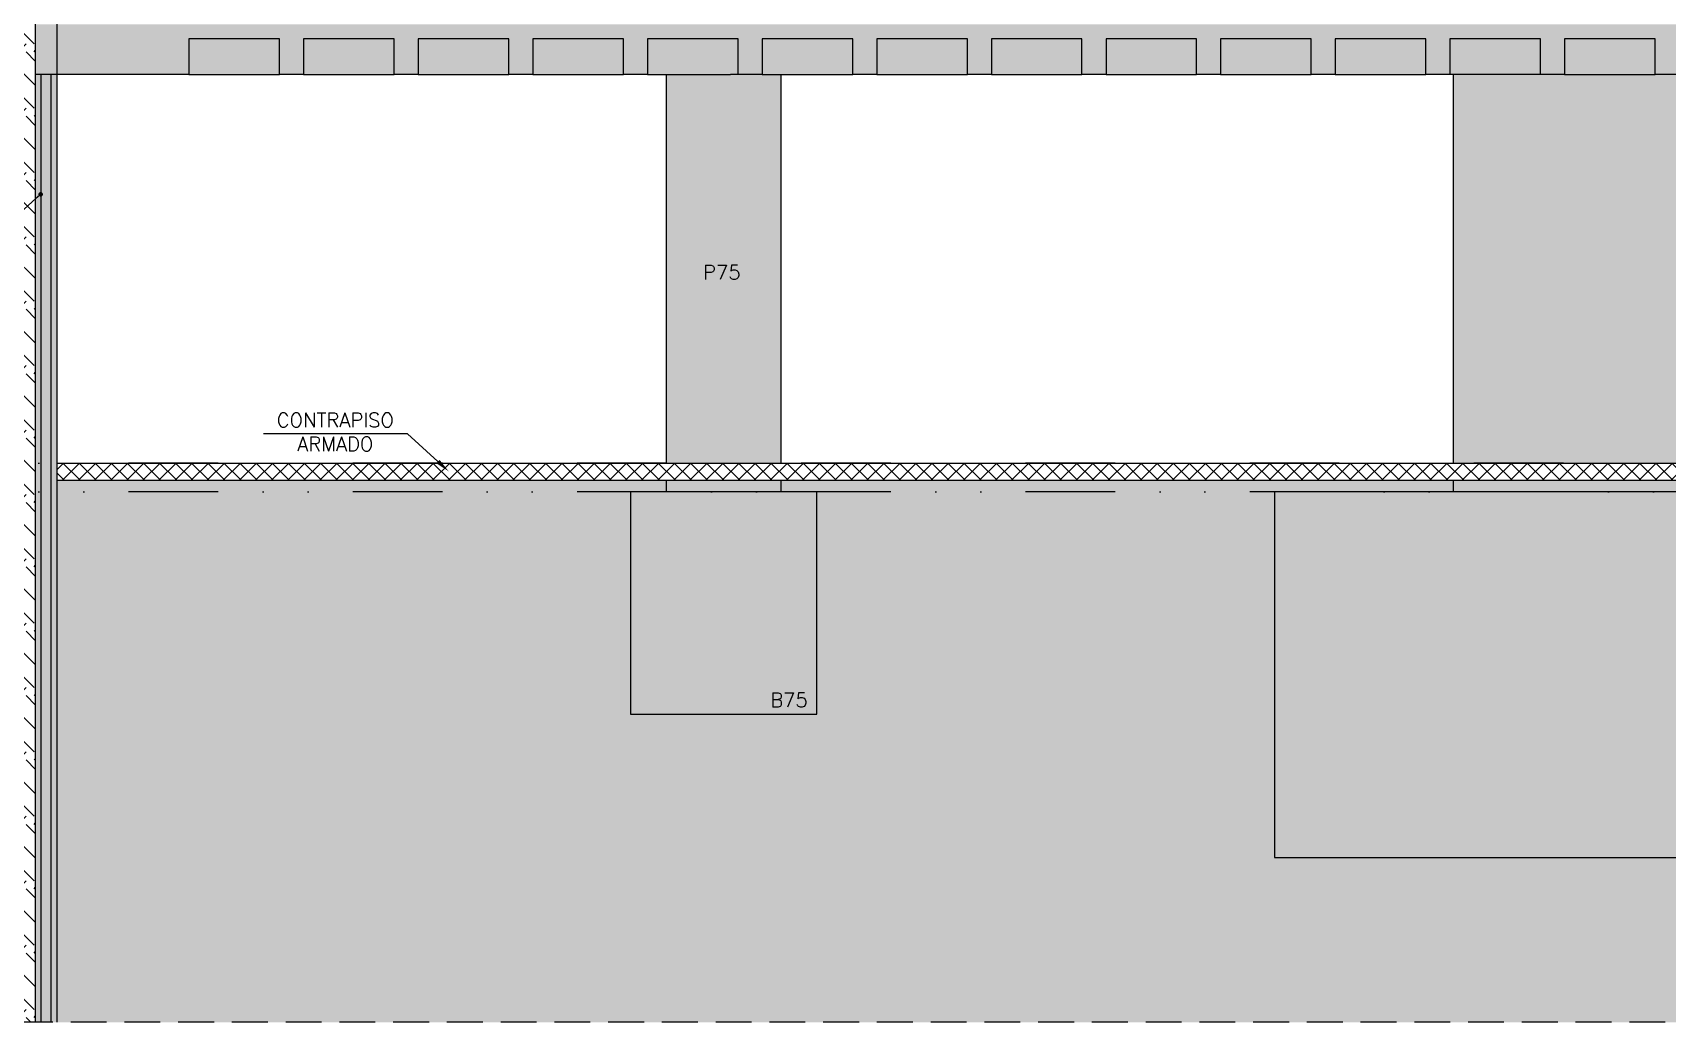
# Model space of a CAD drawing. Header units: millimetres. Extents: x 0 to 7795, y 0 to 4500.
# Drawn here: x 927 to 2068, y 999 to 1690 of the extents above; entities that cross this region are included whole.
import ezdxf
from ezdxf import colors
from ezdxf.entities.mleader import LeaderData, LeaderLine
from ezdxf.math import Vec2, Vec3

# ---------------------------------------------------------------- set-up
doc = ezdxf.new("R2010")
doc.units = ezdxf.units.MM
doc.header["$LTSCALE"] = 50
doc.linetypes.add('DASHED', pattern=[0.75, 0.5, -0.25])
doc.linetypes.add('DIVIDE2', pattern=[0.625, 0.25, -0.125, 0, -0.125, 0, -0.125])
for name, color, linetype in [('F-AUX', 2, 'Continuous'), ('F-AUX-DET', 2, 'Continuous'), ('F-AUX-RED', 1, 'Continuous'), ('F-CORTE', 4, 'Continuous'), ('F-EIXOS-DET', 1, 'Continuous'), ('F-LEADER', 1, 'Continuous'), ('F-SOLIDO-CORTE', 71, 'Continuous'), ('F-TEXTO-YELLOW', 2, 'Continuous'), ('F-VISTA', 2, 'Continuous'), ('F-VISTA SÓLIDO 1', 254, 'Continuous'), ('F-VISTA SÓLIDO 3', 252, 'Continuous')]:
    doc.layers.add(name, color=color, linetype=linetype)
doc.styles.add('CP-TEXT-INCL', font='simplex.shx', dxfattribs={"oblique": 20})
doc.styles.add('MCP', font='simplex.shx')
doc.styles.get("Standard").update_dxf_attribs({"font": 'txt.shx'})
doc.dimstyles.new('CP-COTAS-50', dxfattribs={"dimscale": 0.64, "dimtxt": 12.5, "dimasz": 5, "dimexe": 5, "dimexo": 5, "dimgap": 2.5, "dimtad": 1, "dimdec": 1, "dimdsep": 46, "dimtxsty": 'CP-TEXT-INCL', "dimblk1": 'DOT', "dimblk2": 'DOT', "dimsah": 1, "dimcen": 9, "dimclrd": 256, "dimclre": 256, "dimclrt": 256, "dimadec": 0, "dimazin": 0, "dimtfac": 1, "dimtdec": 1, "dimtmove": 2, "dimatfit": 3, "dimldrblk": 'DOT', "dimfxl": 5, "dimtolj": 1, "dimarcsym": 0})

# ---------------------------------------------------------------- blocks, each defined once
blk = doc.blocks.new('_DOT')
at = {"color": 0, "linetype": 'ByBlock'}
blk.add_line((-0.5, 0), (-1, 0), dxfattribs=at)
at = {"color": 0, "linetype": 'ByBlock', "const_width": 0.5}
blk.add_lwpolyline([(-0.25, 0, 1), (0.25, 0, 1)], format="xyb", close=True, dxfattribs=at)

msp = doc.modelspace()

# ---------------------------------------------------------------- hatches: boundary and pattern name
at = {"layer": 'F-AUX'}
h = msp.add_hatch(dxfattribs=at)
h.set_pattern_fill('AR-CONC', color=1, scale=0.05)
h.set_pattern_definition([(50, (-2871.623, 896.0825), (9.109233, -0.796954), [0.9525, -10.4775]), (355, (-2871.623, 896.083), (-1.76217, 9.552842), [0.762, -8.38203]), (100.45144, (-2870.864, 896.016), (7.347062, 8.755888), [0.8095, -8.904512]), (46.1842, (-2871.623, 898.623), (13.553952, -2.102116), [1.42875, -15.71625]), (96.63556, (-2870.493, 898.447), (11.870207, 12.371306), [1.21425, -13.35678]), (351.18415, (-2871.623, 898.623), (11.870207, 12.371306), [1.143, -12.572987]), (21, (-2870.353, 897.9875), (7.58072, -5.11326), [0.9525, -10.4775]), (326, (-2870.353, 897.988), (3.090101, 9.209398), [0.762, -8.382]), (71.45144, (-2869.721, 897.561), (10.67082, 4.096138), [0.8095, -8.904497]), (37.5, (-2871.6227, 896.0825), (0.1544302, 4.227752), [0, -8.2804, 0, -8.509, 0, -8.41375]), (7.5, (-2871.6227, 896.0825), (3.340983, 5.009029), [0, -4.8514, 0, -8.0899, 0, -3.20675]), (327.5, (-2874.455, 896.0825), (6.7795298, -0.2864372), [0, -3.175, 0, -9.906, 0, -13.1445]), (317.5, (-2875.725, 896.0825), (7.406459, 1.271325), [0, -4.1275, 0, -6.5786, 0, -9.3345])])
h.paths.add_polyline_path([(933.23, 999.4), (940.23, 999.4), (940.23, 1660.39), (933.23, 1660.39)])
at = {"layer": 'F-AUX-DET'}
h = msp.add_hatch(dxfattribs=at)
h.set_pattern_fill('EARTH', color=252, scale=5, angle=45)
h.set_pattern_definition([(45, (-2871.623, 896.083), (0, 44.90128), [31.75, -31.75]), (45, (-2880.042, 904.5), (0, 44.90128), [31.75, -31.75]), (45, (-2888.46, 912.92), (0, 44.90128), [31.75, -31.75]), (135, (-2888.46, 918.533), (-44.90128, 0), [31.75, -31.75]), (135, (-2880.042, 926.952), (-44.90128, 0), [31.75, -31.75]), (135, (-2871.623, 935.37), (-44.90128, 0), [31.75, -31.75])])
h.paths.add_polyline_path([(406.66, 999.4), (929.23, 999.4), (929.23, 1695.4), (406.66, 1695.4)])
h = msp.add_hatch(dxfattribs=at)
h.set_pattern_fill('EARTH', color=252, scale=5, angle=45)
h.set_pattern_definition([(45, (0, -5564.9), (0, 44.90128), [31.75, -31.75]), (45, (-8.42, -5556.48), (0, 44.90128), [31.75, -31.75]), (45, (-16.838, -5548.06), (0, 44.90128), [31.75, -31.75]), (135, (-16.838, -5542.45), (-44.90128, 0), [31.75, -31.75]), (135, (-8.42, -5534.03), (-44.90128, 0), [31.75, -31.75]), (135, (0, -5525.61), (-44.90128, 0), [31.75, -31.75])])
h.paths.add_polyline_path([(3543.23, 999.4), (3543.23, 1377.4), (3221.73, 1377.4), (3221.73, 1369.4), (3284.23, 1369.4), (3284.23, 1214.4), (3134.23, 1214.4), (3134.23, 1369.4), (3196.73, 1369.4), (3196.73, 1377.4), (2881.23, 1377.4), (2881.23, 1119.4), (2886.23, 1119.4), (2941.73, 1084.4), (2941.73, 1049.4), (2801.73, 1049.4), (2801.73, 1084.4), (2862.23, 1122.55), (2862.23, 1377.4), (2777.23, 1377.4), (2777.23, 1369.4), (2798.23, 1369.4), (2798.23, 1214.4), (2518.23, 1214.4), (2518.23, 1369.4), (2539.23, 1369.4), (2539.23, 1377.4), (2387.23, 1377.4), (2387.23, 1369.4), (2393.6, 1369.4), (2393.6, 1114.4), (1793.6, 1114.4), (1793.6, 1369.4), (1918.23, 1369.4), (1918.23, 1377.4), (1449.23, 1377.4), (1449.23, 1369.4), (1474.23, 1369.4), (1474.23, 1214.4), (1344.23, 1214.4), (1344.23, 1369.4), (1369.23, 1369.4), (1369.23, 1377.4), (944.23, 1377.4), (944.23, 999.4)])
at = {"layer": 'F-AUX-RED'}
h = msp.add_hatch(dxfattribs=at)
h.set_pattern_fill('ANSI37', color=256, scale=2.5)
h.set_pattern_definition([(45, (0, -5564.899), (-5.61266, 5.61266), []), (135, (0, -5564.899), (-5.61266, -5.61266), [])])
h.paths.add_polyline_path([(3543.23, 1377.4), (3543.23, 1389.4), (944.23, 1389.4), (944.23, 1377.4)])
at = {"layer": 'F-SOLIDO-CORTE'}
h = msp.add_hatch(color=256, dxfattribs=at)
h.dxf.hatch_style = 1
h.paths.add_polyline_path([(3543.23, 999.4), (3593.23, 999.4), (3593.23, 1695.39), (3593.23, 1881.95), (3593.23, 2001.39), (3593.23, 2197.76), (3593.23, 2648.95), (3543.23, 2648.95), (3543.23, 2361.39), (3375.78, 2361.39), (3140.81, 2361.39), (3127.47, 2361.39), (3048.23, 2361.39), (3048.23, 2369.23), (3048.23, 2397.39), (3039.31, 2397.39), (3029.23, 2397.39), (3029.23, 2365.56), (3029.23, 2337.39), (3039.31, 2337.39), (3048.23, 2337.39), (3127.47, 2337.39), (3140.81, 2337.39), (3375.78, 2337.39), (3543.23, 2337.39), (3543.23, 2165.03), (3543.23, 2084.39), (3375.92, 2084.39), (3062.92, 2084.39), (3049.58, 2084.39), (3026.95, 2084.39), (2862.23, 2084.39), (1937.23, 2001.39), (1752.04, 2001.39), (1744.58, 2001.39), (1740.22, 2001.39), (1694.71, 2001.39), (1685.84, 2001.39), (1192.58, 2001.39), (1130.17, 2001.39), (1104.23, 2001.39), (1067.26, 2001.39), (1054.23, 2001.39), (1054.23, 1975.51), (1054.23, 1966.39), (1067.26, 1966.39), (1104.23, 1966.39), (1111.08, 1966.39), (1116.1, 1966.39), (1116.1, 1991.39), (1130.17, 1991.39), (1179.35, 1991.39), (1179.35, 1966.39), (1196.1, 1966.39), (1196.1, 1991.39), (1259.35, 1991.39), (1259.35, 1966.39), (1276.1, 1966.39), (1276.1, 1991.39), (1339.35, 1991.39), (1339.35, 1966.39), (1356.1, 1966.39), (1356.1, 1991.39), (1419.35, 1991.39), (1419.35, 1966.39), (1436.1, 1966.39), (1436.1, 1991.39), (1499.35, 1991.39), (1499.35, 1966.39), (1516.1, 1966.39), (1516.1, 1991.39), (1579.35, 1991.39), (1579.35, 1966.39), (1596.1, 1966.39), (1596.1, 1991.39), (1659.35, 1991.39), (1659.35, 1966.39), (1676.1, 1966.39), (1676.1, 1991.39), (1685.84, 1991.39), (1694.71, 1991.39), (1739.35, 1991.39), (1739.35, 1966.39), (1740.23, 1966.39), (1756.1, 1966.39), (1756.1, 1991.39), (1819.35, 1991.39), (1819.35, 1966.39), (1820.23, 1966.39), (1836.1, 1966.39), (1836.1, 1991.39), (1899.35, 1991.39), (1899.35, 1966.39), (1905.1, 1966.39), (1908.27, 1966.39), (1911.51, 1966.39), (1918.23, 1966.39), (1918.23, 1941.39), (1931.06, 1941.39), (1937.23, 1941.39), (1937.23, 1981.31), (2539.23, 2035.33), (2539.23, 1991.39), (2558.23, 1991.39), (2558.23, 2037.03), (2862.23, 2064.31), (2862.23, 2004.39), (2872.45, 2004.39), (2881.23, 2004.39), (2881.23, 2047.44), (2881.23, 2064.39), (3026.95, 2064.39), (3049.58, 2064.39), (3062.92, 2064.39), (3375.92, 2064.39), (3543.23, 2064.39), (3543.23, 1897.83), (3543.23, 1695.39), (3375.92, 1695.39), (3362.91, 1695.39), (2340.95, 1695.39), (2304.08, 1695.39), (2280.8, 1695.39), (1949.28, 1695.39), (944.23, 1695.39), (944.23, 1660.39), (1003.93, 1660.39), (1015.16, 1660.39), (1018.87, 1660.39), (1036.1, 1660.39), (1036.1, 1685.39), (1099.35, 1685.39), (1099.35, 1660.39), (1100.23, 1660.39), (1116.1, 1660.39), (1116.1, 1685.39), (1179.35, 1685.39), (1179.35, 1660.39), (1196.1, 1660.39), (1196.1, 1685.39), (1259.35, 1685.39), (1259.35, 1660.39), (1260.23, 1660.39), (1276.1, 1660.39), (1276.1, 1685.39), (1339.35, 1685.39), (1339.35, 1660.39), (1356.1, 1660.39), (1356.1, 1685.39), (1419.35, 1685.39), (1419.35, 1660.39), (1420.23, 1660.39), (1436.1, 1660.39), (1436.1, 1685.39), (1499.35, 1685.39), (1499.35, 1660.39), (1500.23, 1660.39), (1516.1, 1660.39), (1516.1, 1685.39), (1579.35, 1685.39), (1579.35, 1660.39), (1596.1, 1660.39), (1596.1, 1685.39), (1659.35, 1685.39), (1659.35, 1660.39), (1676.1, 1660.39), (1676.1, 1685.39), (1739.35, 1685.39), (1739.35, 1660.39), (1740.23, 1660.39), (1756.1, 1660.39), (1756.1, 1685.39), (1819.35, 1685.39), (1819.35, 1660.39), (1820.23, 1660.39), (1836.1, 1660.39), (1836.1, 1685.39), (1899.35, 1685.39), (1899.35, 1660.39), (1916.1, 1660.39), (1916.1, 1685.39), (1949.28, 1685.39), (1979.35, 1685.39), (1979.35, 1660.39), (1996.1, 1660.39), (1996.1, 1685.39), (2059.35, 1685.39), (2059.35, 1660.39), (2076.1, 1660.39), (2076.1, 1685.39), (2139.35, 1685.39), (2139.35, 1660.39), (2140.23, 1660.39), (2156.1, 1660.39), (2156.1, 1685.39), (2219.35, 1685.39), (2219.35, 1660.39), (2220.23, 1660.39), (2236.1, 1660.39), (2236.1, 1685.39), (2280.8, 1685.39), (2299.35, 1685.39), (2299.35, 1660.39), (2300.23, 1660.39), (2316.1, 1660.39), (2316.1, 1685.39), (2340.95, 1685.39), (2379.35, 1685.39), (2379.35, 1660.39), (2380.23, 1660.39), (2396.1, 1660.39), (2396.1, 1685.39), (2459.35, 1685.39), (2459.35, 1660.39), (2476.1, 1660.39), (2476.1, 1685.39), (2539.35, 1685.39), (2539.35, 1660.39), (2556.1, 1660.39), (2556.1, 1685.39), (2619.35, 1685.39), (2619.35, 1660.39), (2636.1, 1660.39), (2636.1, 1685.39), (2699.35, 1685.39), (2699.35, 1660.39), (2716.1, 1660.39), (2716.1, 1685.39), (2779.35, 1685.39), (2779.35, 1660.39), (2796.1, 1660.39), (2796.1, 1685.39), (2859.35, 1685.39), (2859.35, 1660.39), (2876.1, 1660.39), (2876.1, 1685.39), (2939.35, 1685.39), (2939.35, 1660.39), (2956.1, 1660.39), (2956.1, 1685.39), (3019.35, 1685.39), (3019.35, 1660.39), (3036.1, 1660.39), (3036.1, 1685.39), (3099.35, 1685.39), (3099.35, 1660.39), (3116.1, 1660.39), (3116.1, 1685.39), (3179.35, 1685.39), (3179.35, 1660.39), (3180.23, 1660.39), (3196.1, 1660.39), (3196.1, 1685.39), (3259.35, 1685.39), (3259.35, 1660.39), (3260.23, 1660.39), (3276.1, 1660.39), (3276.1, 1685.39), (3339.35, 1685.39), (3339.35, 1660.39), (3340.23, 1660.39), (3356.1, 1660.39), (3356.1, 1685.39), (3362.91, 1685.39), (3375.92, 1685.39), (3419.35, 1685.39), (3419.35, 1660.39), (3436.1, 1660.39), (3436.1, 1685.39), (3499.35, 1685.39), (3499.35, 1660.39), (3508.65, 1660.39), (3514.91, 1660.39), (3518.46, 1660.39), (3543.23, 1660.39)])
h = msp.add_hatch(color=256, dxfattribs=at)
h.dxf.hatch_style = 1
h.paths.add_polyline_path([(944.23, 1695.39), (940.23, 1695.39), (933.23, 1695.39), (929.23, 1695.39), (929.23, 1660.39), (933.23, 1660.39), (944.23, 1660.39)])
h = msp.add_hatch(color=256, dxfattribs=at)
h.dxf.hatch_style = 1
h.paths.add_polyline_path([(929.23, 999.4), (933.23, 999.4), (933.23, 1660.39), (929.23, 1660.39)])
h = msp.add_hatch(color=256, dxfattribs=at)
h.dxf.hatch_style = 1
h.paths.add_polyline_path([(940.23, 999.4), (944.23, 999.4), (944.23, 1660.39), (940.23, 1660.39)])
at = {"layer": 'F-VISTA SÓLIDO 1'}
h = msp.add_hatch(color=256, dxfattribs=at)
h.dxf.hatch_style = 1
h.paths.add_polyline_path([(1369.23, 1389.4), (1449.23, 1389.4), (1449.23, 1660.39), (1436.1, 1660.39), (1436.1, 1660.39), (1420.23, 1660.39), (1369.23, 1660.39)])
h.paths.add_polyline_path([(1449.23, 1377.4), (1369.23, 1377.4), (1369.23, 1369.4), (1449.23, 1369.4)])
h = msp.add_hatch(color=256, dxfattribs=at)
h.dxf.hatch_style = 1
h.paths.add_polyline_path([(1918.23, 1389.4), (2387.23, 1389.4), (2387.23, 1660.39), (2380.23, 1660.39), (1918.23, 1660.39)])
h.paths.add_polyline_path([(2387.23, 1377.4), (1918.23, 1377.4), (1918.23, 1369.4), (2387.23, 1369.4)])
at = {"layer": 'F-VISTA SÓLIDO 3'}
h = msp.add_hatch(color=256, dxfattribs=at)
h.dxf.hatch_style = 1
h.paths.add_polyline_path([(1099.35, 1685.39), (1036.1, 1685.39), (1036.1, 1660.39), (1099.35, 1660.39)])
h = msp.add_hatch(color=256, dxfattribs=at)
h.dxf.hatch_style = 1
h.paths.add_polyline_path([(1179.35, 1685.39), (1116.1, 1685.39), (1116.1, 1660.39), (1179.35, 1660.39), (1179.35, 1661.7)])
h = msp.add_hatch(color=256, dxfattribs=at)
h.dxf.hatch_style = 1
h.paths.add_polyline_path([(1259.35, 1685.39), (1196.1, 1685.39), (1196.1, 1660.39), (1235.23, 1660.39), (1251.12, 1660.39), (1259.35, 1660.39)])
h = msp.add_hatch(color=256, dxfattribs=at)
h.dxf.hatch_style = 1
h.paths.add_polyline_path([(1339.35, 1685.39), (1276.1, 1685.39), (1276.1, 1660.39), (1339.35, 1660.39), (1339.35, 1661.7)])
h = msp.add_hatch(color=256, dxfattribs=at)
h.dxf.hatch_style = 1
h.paths.add_polyline_path([(1419.35, 1685.39), (1356.1, 1685.39), (1356.1, 1660.39), (1369.23, 1660.39), (1369.77, 1660.39), (1370.03, 1660.39), (1371.45, 1660.39), (1371.64, 1660.39), (1371.96, 1660.39), (1374.13, 1660.39), (1374.59, 1660.39), (1375.02, 1660.39), (1378.42, 1660.39), (1379.12, 1660.39), (1383.52, 1660.39), (1384.13, 1660.39), (1389.23, 1660.39), (1389.91, 1660.39), (1395.23, 1660.39), (1395.55, 1660.39), (1396.27, 1660.39), (1396.83, 1660.39), (1397.4, 1660.39), (1402.28, 1660.39), (1403.03, 1660.39), (1409.23, 1660.39), (1409.8, 1660.39), (1414.13, 1660.39), (1414.23, 1660.39), (1416.18, 1660.39), (1416.9, 1660.39), (1419.35, 1660.39), (1419.35, 1661.7)])
h = msp.add_hatch(color=256, dxfattribs=at)
h.dxf.hatch_style = 1
h.paths.add_polyline_path([(1499.35, 1685.39), (1436.1, 1685.39), (1436.1, 1660.39), (1437.51, 1660.39), (1439.87, 1660.39), (1440.3, 1660.39), (1443.87, 1660.39), (1444.19, 1660.39), (1446.18, 1660.39), (1446.82, 1660.39), (1449.23, 1660.39), (1499.35, 1660.39)])
h = msp.add_hatch(color=256, dxfattribs=at)
h.dxf.hatch_style = 1
h.paths.add_polyline_path([(1579.35, 1685.39), (1516.1, 1685.39), (1516.1, 1660.39), (1579.35, 1660.39), (1579.35, 1661.7)])
h = msp.add_hatch(color=256, dxfattribs=at)
h.dxf.hatch_style = 1
h.paths.add_polyline_path([(1659.35, 1685.39), (1596.1, 1685.39), (1596.1, 1660.39), (1659.35, 1660.39)])
h = msp.add_hatch(color=256, dxfattribs=at)
h.dxf.hatch_style = 1
h.paths.add_polyline_path([(1739.35, 1685.39), (1676.1, 1685.39), (1676.1, 1660.39), (1739.35, 1660.39)])
h = msp.add_hatch(color=256, dxfattribs=at)
h.dxf.hatch_style = 1
h.paths.add_polyline_path([(1819.35, 1685.39), (1756.1, 1685.39), (1756.1, 1660.39), (1819.35, 1660.39), (1819.35, 1661.7)])
h = msp.add_hatch(color=256, dxfattribs=at)
h.dxf.hatch_style = 1
h.paths.add_polyline_path([(1899.35, 1685.39), (1836.1, 1685.39), (1836.1, 1660.39), (1899.35, 1660.39)])
h = msp.add_hatch(color=256, dxfattribs=at)
h.dxf.hatch_style = 1
h.paths.add_polyline_path([(1979.35, 1685.39), (1949.28, 1685.39), (1916.1, 1685.39), (1916.1, 1660.39), (1971.14, 1660.39), (1979.35, 1660.39), (1979.35, 1661.7)])
h = msp.add_hatch(color=256, dxfattribs=at)
h.dxf.hatch_style = 1
h.paths.add_polyline_path([(2059.35, 1685.39), (1996.1, 1685.39), (1996.1, 1660.39), (2059.35, 1660.39)])
h = msp.add_hatch(color=256, dxfattribs=at)
h.dxf.hatch_style = 1
h.paths.add_polyline_path([(1474.23, 1369.4), (1344.23, 1369.4), (1344.23, 1214.4), (1474.23, 1214.4)])
h = msp.add_hatch(color=256, dxfattribs=at)
h.dxf.hatch_style = 1
h.paths.add_polyline_path([(2159.2, 1369.4), (1793.6, 1369.4), (1793.6, 1114.4), (2393.6, 1114.4), (2393.6, 1369.4), (2339.2, 1369.4), (2339.2, 1229.4), (2159.2, 1229.4)])

# ---------------------------------------------------------------- linework, layer by layer
at = {"color": 1, "linetype": 'DASHED'}
msp.add_lwpolyline([(406.66, 999.4), (406.66, 2648.95), (3716.28, 2648.95), (3716.28, 999.4)], close=True, dxfattribs=at)
at = {"layer": 'F-AUX-RED'}
for p, q in [((944.23, 1389.4), (3543.23, 1389.4)), ((944.23, 1377.4), (3543.23, 1377.4))]:
    msp.add_line(p, q, dxfattribs=at)
at = {"layer": 'F-CORTE'}
for p, q in [((929.23, 999.4), (929.23, 1825.39)), ((944.23, 999.4), (944.23, 1825.39)), ((1099.35, 1685.39), (1036.1, 1685.39)), ((1036.1, 1685.39), (1036.1, 1660.39)), ((1099.35, 1660.39), (1099.35, 1685.39)), ((1179.35, 1685.39), (1116.1, 1685.39)), ((1116.1, 1685.39), (1116.1, 1660.39)), ((1179.35, 1661.7), (1179.35, 1685.39)), ((1259.35, 1685.39), (1196.1, 1685.39)), ((1196.1, 1685.39), (1196.1, 1660.39)), ((1259.35, 1660.39), (1259.35, 1685.39)), ((1339.35, 1685.39), (1276.1, 1685.39)), ((1276.1, 1685.39), (1276.1, 1660.39)), ((1339.35, 1661.7), (1339.35, 1685.39)), ((1419.35, 1685.39), (1356.1, 1685.39)), ((1356.1, 1685.39), (1356.1, 1660.39)), ((1419.35, 1661.7), (1419.35, 1685.39)), ((1499.35, 1685.39), (1436.1, 1685.39)), ((1436.1, 1685.39), (1436.1, 1660.39)), ((1499.35, 1660.39), (1499.35, 1685.39)), ((1579.35, 1685.39), (1516.1, 1685.39)), ((1516.1, 1685.39), (1516.1, 1660.39)), ((1579.35, 1661.7), (1579.35, 1685.39)), ((1659.35, 1685.39), (1596.1, 1685.39)), ((1596.1, 1685.39), (1596.1, 1660.39)), ((1659.35, 1660.39), (1659.35, 1685.39)), ((1739.35, 1685.39), (1676.1, 1685.39)), ((1676.1, 1685.39), (1676.1, 1660.39)), ((1739.35, 1660.39), (1739.35, 1685.39)), ((1819.35, 1685.39), (1756.1, 1685.39)), ((1756.1, 1685.39), (1756.1, 1660.39)), ((1819.35, 1661.7), (1819.35, 1685.39)), ((1899.35, 1685.39), (1836.1, 1685.39)), ((1836.1, 1685.39), (1836.1, 1660.39)), ((1899.35, 1660.39), (1899.35, 1685.39)), ((1949.28, 1685.39), (1916.1, 1685.39)), ((1916.1, 1685.39), (1916.1, 1660.39)), ((1979.35, 1685.39), (1949.28, 1685.39)), ((1979.35, 1661.7), (1979.35, 1685.39)), ((2059.35, 1685.39), (1996.1, 1685.39)), ((1996.1, 1685.39), (1996.1, 1660.39)), ((2059.35, 1660.39), (2059.35, 1685.39)), ((1003.93, 1660.39), (929.23, 1660.39)), ((933.23, 999.4), (933.23, 1660.39)), ((940.23, 999.4), (940.23, 1660.39)), ((1015.16, 1660.39), (1003.93, 1660.39)), ((1018.87, 1660.39), (1015.16, 1660.39)), ((1036.1, 1660.39), (1018.87, 1660.39)), ((1100.23, 1660.39), (1099.35, 1660.39)), ((1116.1, 1660.39), (1100.23, 1660.39)), ((1179.35, 1660.39), (1179.35, 1661.7)), ((1196.1, 1660.39), (1179.35, 1660.39)), ((1260.23, 1660.39), (1259.35, 1660.39)), ((1276.1, 1660.39), (1260.23, 1660.39)), ((1339.35, 1660.39), (1339.35, 1661.7)), ((1356.1, 1660.39), (1339.35, 1660.39)), ((1419.35, 1660.39), (1419.35, 1661.7)), ((1420.23, 1660.39), (1419.35, 1660.39)), ((1436.1, 1660.39), (1420.23, 1660.39)), ((1500.23, 1660.39), (1499.35, 1660.39)), ((1516.1, 1660.39), (1500.23, 1660.39)), ((1579.35, 1660.39), (1579.35, 1661.7)), ((1596.1, 1660.39), (1579.35, 1660.39)), ((1676.1, 1660.39), (1659.35, 1660.39)), ((1740.23, 1660.39), (1739.35, 1660.39)), ((1756.1, 1660.39), (1740.23, 1660.39)), ((1819.35, 1660.39), (1819.35, 1661.7)), ((1820.23, 1660.39), (1819.35, 1660.39)), ((1836.1, 1660.39), (1820.23, 1660.39)), ((1916.1, 1660.39), (1899.35, 1660.39)), ((1979.35, 1660.39), (1979.35, 1661.7)), ((1996.1, 1660.39), (1979.35, 1660.39)), ((2076.1, 1660.39), (2059.35, 1660.39))]:
    msp.add_line(p, q, dxfattribs=at)
at = {"layer": 'F-EIXOS-DET', "color": 1, "linetype": 'DIVIDE2', "ltscale": 5}
for p, q in [((3716.28, 1389.4), (406.66, 1389.4)), ((3716.28, 1369.4), (406.66, 1369.4))]:
    msp.add_line(p, q, dxfattribs=at)
at = {"layer": 'F-VISTA', "linetype": 'Continuous'}
for p, q in [((1036.1, 1660.39), (1099.35, 1660.39)), ((1116.1, 1660.39), (1179.35, 1660.39)), ((1196.1, 1660.39), (1235.23, 1660.39)), ((1235.23, 1660.39), (1251.12, 1660.39)), ((1251.12, 1660.39), (1259.35, 1660.39)), ((1276.1, 1660.39), (1339.35, 1660.39)), ((1356.1, 1660.39), (1369.23, 1660.39)), ((1369.23, 1660.39), (1369.29, 1660.39)), ((1369.23, 1660.39), (1369.23, 1389.4)), ((1369.29, 1660.39), (1369.77, 1660.39)), ((1369.77, 1660.39), (1369.84, 1660.39)), ((1369.84, 1660.39), (1370.03, 1660.39)), ((1370.03, 1660.39), (1371.45, 1660.39)), ((1371.45, 1660.39), (1371.64, 1660.39)), ((1371.64, 1660.39), (1371.96, 1660.39)), ((1371.96, 1660.39), (1374.13, 1660.39)), ((1374.13, 1660.39), (1374.59, 1660.39)), ((1374.59, 1660.39), (1375.02, 1660.39)), ((1375.02, 1660.39), (1378.42, 1660.39)), ((1378.42, 1660.39), (1378.59, 1660.39)), ((1378.59, 1660.39), (1379.12, 1660.39)), ((1379.12, 1660.39), (1383.52, 1660.39)), ((1383.52, 1660.39), (1384.13, 1660.39)), ((1384.13, 1660.39), (1389.23, 1660.39)), ((1389.23, 1660.39), (1389.91, 1660.39)), ((1389.91, 1660.39), (1395.23, 1660.39)), ((1395.23, 1660.39), (1395.55, 1660.39)), ((1395.55, 1660.39), (1396.27, 1660.39)), ((1396.27, 1660.39), (1396.83, 1660.39)), ((1396.83, 1660.39), (1397.4, 1660.39)), ((1397.4, 1660.39), (1402.28, 1660.39)), ((1402.28, 1660.39), (1403.03, 1660.39)), ((1403.03, 1660.39), (1409.23, 1660.39)), ((1409.23, 1660.39), (1409.8, 1660.39)), ((1409.8, 1660.39), (1409.98, 1660.39)), ((1409.98, 1660.39), (1414.13, 1660.39)), ((1414.23, 1660.39), (1414.13, 1660.39)), ((1416.18, 1660.39), (1414.23, 1660.39)), ((1416.9, 1660.39), (1416.18, 1660.39)), ((1419.35, 1660.39), (1416.9, 1660.39)), ((1436.1, 1660.39), (1437.51, 1660.39)), ((1437.51, 1660.39), (1439.87, 1660.39)), ((1439.87, 1660.39), (1440.3, 1660.39)), ((1440.3, 1660.39), (1443.87, 1660.39)), ((1443.87, 1660.39), (1444.19, 1660.39)), ((1444.19, 1660.39), (1446.18, 1660.39)), ((1446.18, 1660.39), (1446.82, 1660.39)), ((1446.82, 1660.39), (1449.23, 1660.39)), ((1449.23, 1660.39), (1499.35, 1660.39)), ((1449.23, 1660.39), (1449.23, 1389.4)), ((1516.1, 1660.39), (1579.35, 1660.39)), ((1596.1, 1660.39), (1659.35, 1660.39)), ((1676.1, 1660.39), (1739.35, 1660.39)), ((1756.1, 1660.39), (1819.35, 1660.39)), ((1836.1, 1660.39), (1899.35, 1660.39)), ((1971.14, 1660.39), (1916.1, 1660.39)), ((1918.23, 1660.39), (1918.23, 1389.4)), ((1979.35, 1660.39), (1971.14, 1660.39)), ((1996.1, 1660.39), (2059.35, 1660.39)), ((1369.23, 1377.4), (1369.23, 1369.4)), ((1449.23, 1377.4), (1449.23, 1369.4)), ((1918.23, 1377.4), (1918.23, 1369.4))]:
    msp.add_line(p, q, dxfattribs=at)
at = {"layer": 'F-VISTA'}
for points in [[(1344.23, 1214.4), (1474.23, 1214.4), (1474.23, 1369.4), (1344.23, 1369.4)], [(1793.6, 1114.4), (2393.6, 1114.4), (2393.6, 1369.4), (1793.6, 1369.4)]]:
    msp.add_lwpolyline(points, close=True, dxfattribs=at)

# ---------------------------------------------------------------- texts
at = {"layer": 'F-TEXTO-YELLOW', "style": 'MCP'}
for s, p in [('P75', (1394.99, 1517.47)), ('B75', (1441.84, 1219.23))]:
    msp.add_text(s, height=10, dxfattribs=at).set_placement(p)
at = {"layer": 'F-TEXTO-YELLOW', "insert": (1138.36, 1411.04), "char_height": 10, "attachment_point": 5, "style": 'MCP'}
msp.add_mtext_dynamic_manual_height_columns('CONTRAPISO ARMADO', width=110.244, gutter_width=12.5, heights=[0], dxfattribs=at)

# ---------------------------------------------------------------- leaders
at = {"layer": 'F-AUX-RED'}
ml = msp.add_multileader_mtext('Standard', dxfattribs=at)
ml.set_content('', color=256)
ml.set_leader_properties()
ml.build(insert=Vec2(0, 0))
ml.multileader.update_dxf_attribs({"text_right_attachment_type": 6, "text_top_attachment_type": 0, "text_bottom_attachment_type": 0, "dogleg_length": 0.36, "arrow_head_size": 10})
ctx = ml.context
ctx.base_point, ctx.char_height, ctx.arrow_head_size, ctx.landing_gap_size, ctx.plane_origin = Vec3(1088.13, 1409.91), 0.18, 10, 0.09, Vec3(1191.29, 1408.65)
ctx.right_attachment, ctx.text_align_type = 6, 2
notes = []
notes.append((ctx, [(0, (1, 1, 0), (1188.73, 1409.82), (-1, 0), 100.42, [(0, [(1217.38, 1383.75)], 256, [])])]))
ctx.mtext.insert, ctx.mtext.alignment, ctx.mtext.flow_direction = Vec3(1088.22, 1410), 3, 5
at = {"layer": 'F-LEADER'}
msp.add_leader([(932.78, 1576.88), (909.65, 1555.88), (848.38, 1555.88)], dimstyle='CP-COTAS-50', dxfattribs=at)
for ctx, leaders in notes:
    for number, flags, end, landing, length, lines in leaders:
        leader = LeaderData()
        leader.index, (leader.has_last_leader_line, leader.has_dogleg_vector, leader.attachment_direction) = number, flags
        leader.last_leader_point, leader.dogleg_vector, leader.dogleg_length = Vec3(end), Vec3(landing), length
        for number, points, colour, breaks in lines:
            line = LeaderLine()
            line.index, line.vertices, line.color, line.breaks = number, Vec3.list(points), colors.encode_raw_color(colour), breaks
            leader.lines.append(line)
        ctx.leaders.append(leader)

doc.saveas('drawing.dxf')
